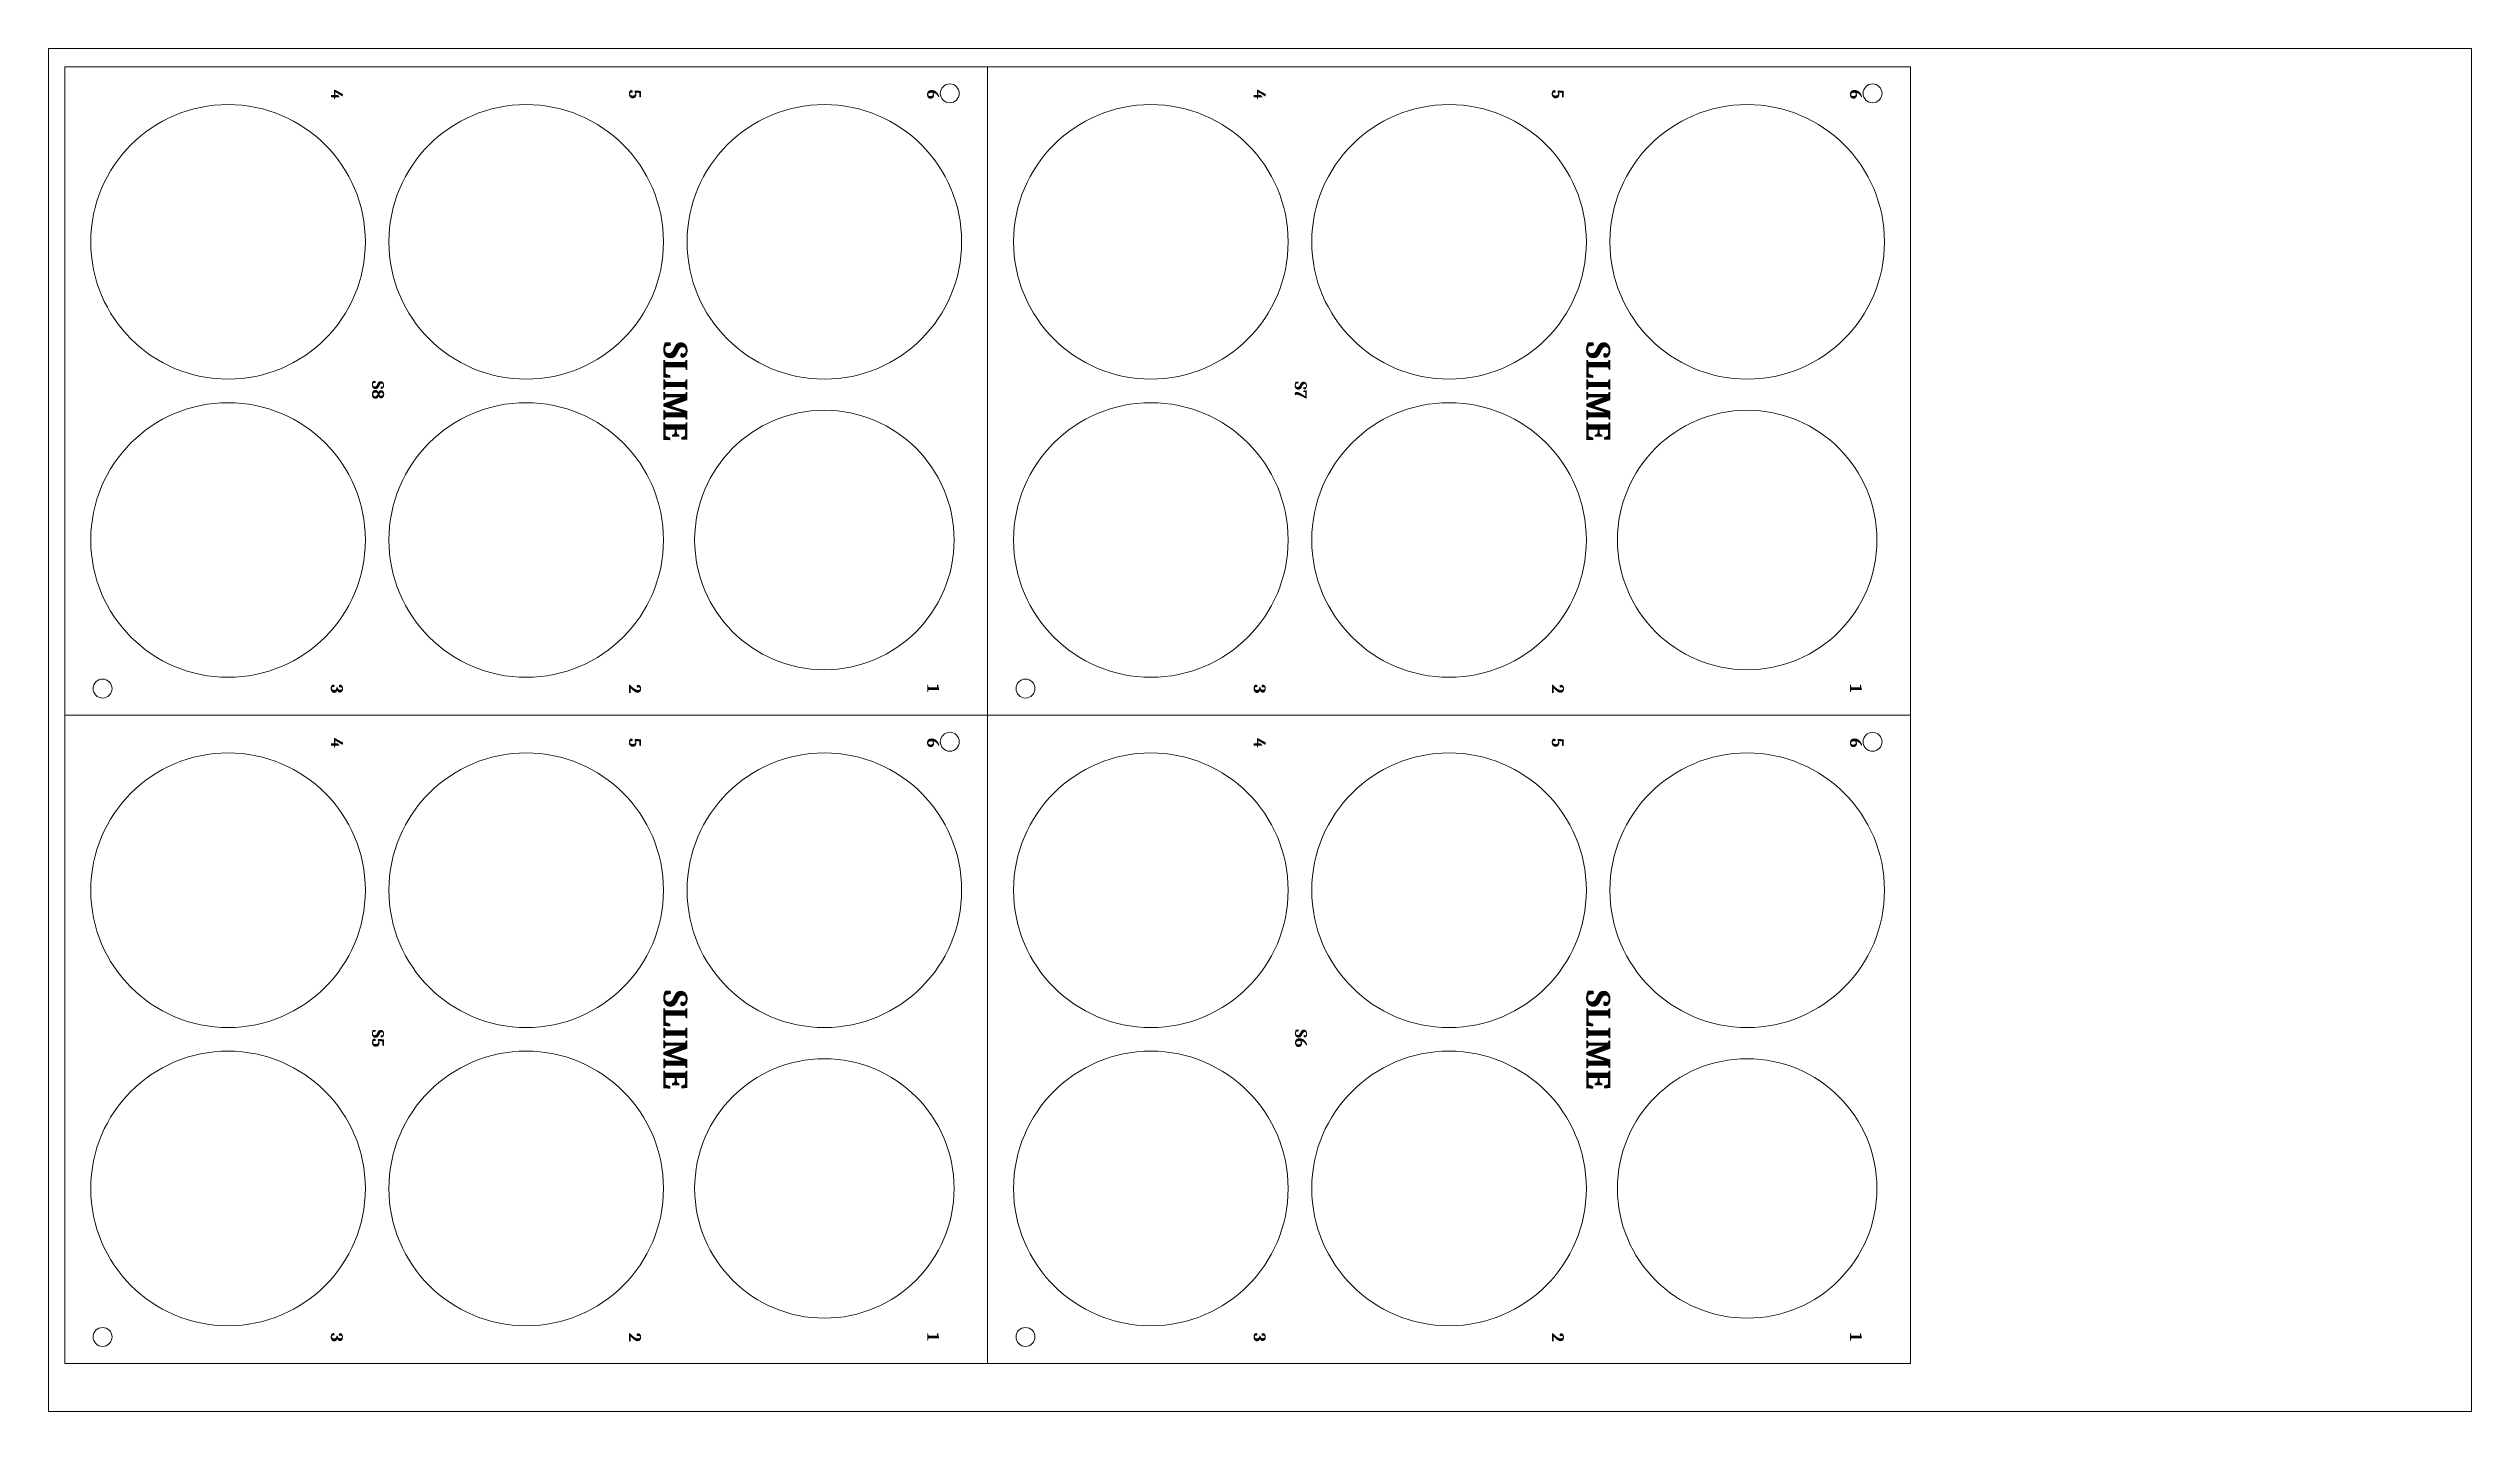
# Paper-space layout 'Laser Layout' of a CAD drawing. Header units: centimetres. Extents: x -0.1 to 31.9, y -0.1 to 17.9.
# The model-space entities are those that its viewports show. They can reach past a viewport. Long polylines and large blocks are cut down to what shows.
import ezdxf

# ---------------------------------------------------------------- set-up
doc = ezdxf.new("R2010")
doc.units = ezdxf.units.CM
doc.header["$MEASUREMENT"] = 0
for name, color, linetype, lineweight in [('cuts', 6, 'Continuous', 0), ('final cut', 4, 'Continuous', 0), ('peghole_cut', 6, 'Continuous', 0), ('Raster Engraving - light', 1, 'Continuous', 13)]:
    doc.layers.add(name, color=color, linetype=linetype, lineweight=lineweight)
doc.layers.add('engrave', color=10, linetype='Continuous')
doc.layers.add('Layout Lines', color=7, linetype='Continuous', lineweight=0, plot=False)

msp = doc.modelspace()

# ---------------------------------------------------------------- linework, layer by layer
at = {"layer": 'cuts'}
for centre, radius in [((-43.227, 4.601), 1.813), ((-39.29, 4.601), 1.813), ((-35.352, 4.601), 1.813), ((-31.04, 4.601), 1.813), ((-27.102, 4.601), 1.813), ((-23.165, 4.601), 1.813), ((-43.227, 0.664), 1.813), ((-39.29, 0.664), 1.813), ((-35.352, 0.664), 1.713), ((-31.04, 0.664), 1.813), ((-27.102, 0.664), 1.813), ((-23.165, 0.664), 1.713), ((-43.227, -3.961), 1.813), ((-39.29, -3.961), 1.813), ((-35.352, -3.961), 1.813), ((-31.04, -3.961), 1.813), ((-27.102, -3.961), 1.813), ((-23.165, -3.961), 1.813), ((-43.227, -7.899), 1.813), ((-39.29, -7.899), 1.813), ((-35.352, -7.899), 1.713), ((-31.04, -7.899), 1.813), ((-27.102, -7.899), 1.813), ((-23.165, -7.899), 1.713)]:
    msp.add_circle(centre, radius, dxfattribs=at)
at = {"layer": 'final cut'}
for p, q in [((-45.384, 6.914), (-45.384, -10.211)), ((-45.384, 6.914), (-21.009, 6.914)), ((-33.196, 6.914), (-33.196, -10.211)), ((-21.009, 6.914), (-21.009, -10.211)), ((-45.384, -1.649), (-21.009, -1.649)), ((-45.384, -10.211), (-21.009, -10.211))]:
    msp.add_line(p, q, dxfattribs=at)
at = {"layer": 'peghole_cut'}
for centre in [(-33.696, 6.562), (-21.509, 6.562), (-44.884, -1.298), (-32.696, -1.298), (-33.696, -2), (-21.509, -2), (-44.884, -9.86), (-32.696, -9.86)]:
    msp.add_circle(centre, 0.125, dxfattribs=at)

# ---------------------------------------------------------------- texts
at = {"layer": 'engrave', "attachment_point": 1, "rotation": 270}
for s, heights, insert, char_height in [('{\\fCambria Math|b1|i0|c0|p18;4}', [0], (-41.712, 6.612), 0.15748), ('{\\fCambria Math|b1|i0|c0|p18;5}', [0], (-37.775, 6.612), 0.15748), ('{\\fCambria Math|b1|i0|c0|p18;6}', [0], (-33.837, 6.612), 0.15748), ('{\\fCambria Math|b1|i0|c0|p18;4}', [0], (-29.525, 6.612), 0.15748), ('{\\fCambria Math|b1|i0|c0|p18;5}', [0], (-25.587, 6.612), 0.15748), ('{\\fCambria Math|b1|i0|c0|p18;6}', [0], (-21.65, 6.612), 0.15748), ('\\pxqc;{\\fCambria Math|b1|i0|c0|p18;SLIME}', [0.319], (-37.162, 2.821), 0.31496), ('\\pxqc;{\\fCambria Math|b1|i0|c0|p18;SLIME}', [0.319], (-24.974, 2.821), 0.31496), ('{\\fCambria Math|b1|i0|c0|p18;3}', [0], (-41.712, -1.242), 0.15748), ('{\\fCambria Math|b1|i0|c0|p18;2}', [0], (-37.775, -1.242), 0.15748), ('{\\fCambria Math|b1|i0|c0|p18;1}', [0], (-33.837, -1.242), 0.15748), ('{\\fCambria Math|b1|i0|c0|p18;3}', [0], (-29.525, -1.242), 0.15748), ('{\\fCambria Math|b1|i0|c0|p18;2}', [0], (-25.587, -1.242), 0.15748), ('{\\fCambria Math|b1|i0|c0|p18;1}', [0], (-21.65, -1.242), 0.15748), ('{\\fCambria Math|b1|i0|c0|p18;4}', [0], (-41.712, -1.951), 0.15748), ('{\\fCambria Math|b1|i0|c0|p18;5}', [0], (-37.775, -1.951), 0.15748), ('{\\fCambria Math|b1|i0|c0|p18;6}', [0], (-33.837, -1.951), 0.15748), ('{\\fCambria Math|b1|i0|c0|p18;4}', [0], (-29.525, -1.951), 0.15748), ('{\\fCambria Math|b1|i0|c0|p18;5}', [0], (-25.587, -1.951), 0.15748), ('{\\fCambria Math|b1|i0|c0|p18;6}', [0], (-21.65, -1.951), 0.15748), ('\\pxqc;{\\fCambria Math|b1|i0|c0|p18;SLIME}', [0.319], (-37.162, -5.742), 0.31496), ('\\pxqc;{\\fCambria Math|b1|i0|c0|p18;SLIME}', [0.319], (-24.974, -5.742), 0.31496), ('{\\fCambria Math|b1|i0|c0|p18;3}', [0], (-41.712, -9.805), 0.15748), ('{\\fCambria Math|b1|i0|c0|p18;2}', [0], (-37.775, -9.805), 0.15748), ('{\\fCambria Math|b1|i0|c0|p18;1}', [0], (-33.837, -9.805), 0.15748), ('{\\fCambria Math|b1|i0|c0|p18;3}', [0], (-29.525, -9.805), 0.15748), ('{\\fCambria Math|b1|i0|c0|p18;2}', [0], (-25.587, -9.805), 0.15748), ('{\\fCambria Math|b1|i0|c0|p18;1}', [0], (-21.65, -9.805), 0.15748)]:
    msp.add_mtext_dynamic_manual_height_columns(s, width=0.39077, gutter_width=0.394, heights=heights, dxfattribs=dict(at, insert=insert, char_height=char_height))
at = {"layer": 'Raster Engraving - light', "char_height": 0.15748, "attachment_point": 1, "rotation": 270}
for s, heights, insert in [('\\pxqc;{\\fCambria Math|b1|i0|c0|p18;S8}', [0], (-41.168, 2.839)), ('\\pxqc;{\\fCambria Math|b1|i0|c0|p18;S7}', [0], (-28.981, 2.839)), ('\\pxqc;{\\fCambria Math|b1|i0|c0|p18;S5}', [0], (-41.168, -5.723)), ('{\\fCambria Math|b1|i0|c0|p18;S6}', [0.253], (-28.978, -5.799))]:
    msp.add_mtext_dynamic_manual_height_columns(s, width=0.39077, gutter_width=0.394, heights=heights, dxfattribs=dict(at, insert=insert))

psp = doc.layouts.new('Laser Layout')

# ---------------------------------------------------------------- viewports
at = {"layer": 'Layout Lines'}
psp.add_viewport(center=(15.875, 8.875), size=(32, 18), view_center_point=(-29.599, -1.845), view_height=18, dxfattribs=at)

doc.saveas('drawing.dxf')
